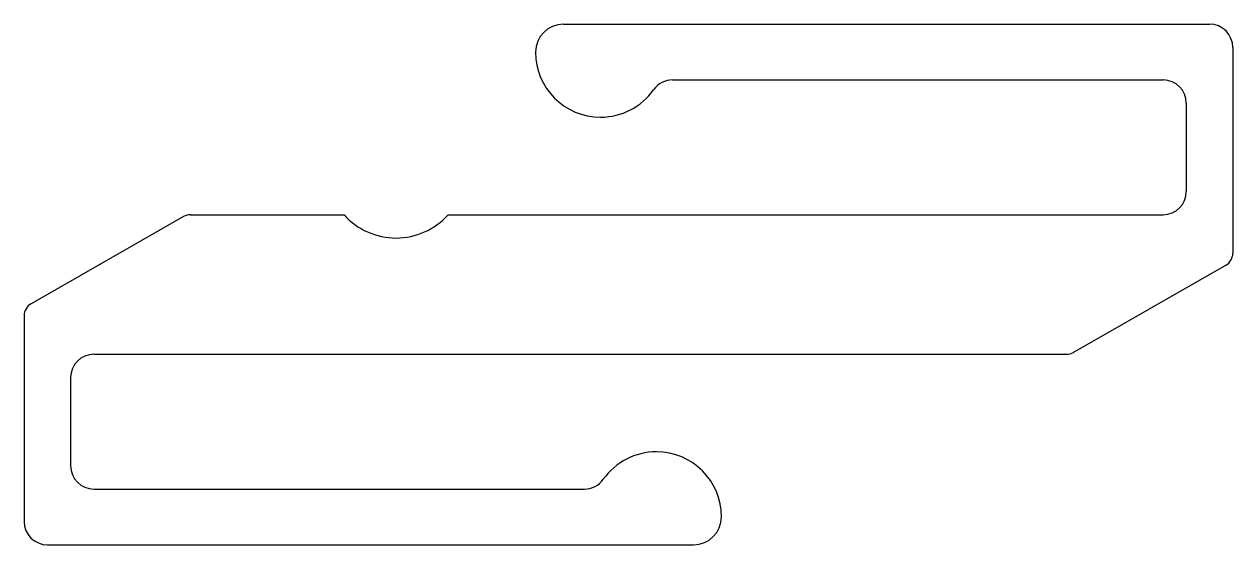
# Model space of a CAD drawing. Extents: x 710.9 to 736.9, y 669.4 to 680.6.
import ezdxf

# ---------------------------------------------------------------- set-up
doc = ezdxf.new("R2010")
doc.units = 0
doc.layers.get('0').update_dxf_attribs({"linetype": 'CONTINUOUS'})

msp = doc.modelspace()

# ---------------------------------------------------------------- linework, layer by layer
for p, q in [((722.479, 680.576), (736.379, 680.576)), ((736.879, 680.076), (736.879, 675.65)), ((724.828, 679.376), (735.379, 679.376)), ((735.879, 678.876), (735.879, 676.976)), ((714.31, 676.436), (711.03, 674.562)), ((714.459, 676.476), (717.761, 676.476)), ((719.997, 676.476), (735.379, 676.476)), ((733.448, 673.515), (736.728, 675.389)), ((710.879, 674.302), (710.879, 669.876)), ((712.379, 673.476), (733.3, 673.476)), ((711.879, 672.976), (711.879, 671.076)), ((712.379, 670.576), (722.93, 670.576)), ((711.379, 669.376), (725.279, 669.376))]:
    msp.add_line(p, q)
for centre, radius, start, end in [((722.479, 679.976), 0.6, 90, 180), ((736.379, 680.076), 0.5, 0, 90), ((723.279, 679.976), 1.4, 180, 270), ((723.279, 679.976), 1.4, 270, 324.6235), ((724.828, 678.876), 0.5, 90, 144.6235), ((735.379, 678.876), 0.5, 0, 90), ((735.379, 676.976), 0.5, 270, 0), ((714.459, 676.176), 0.3, 90, 119.7449), ((718.879, 677.476), 1.5, 221.8103, 270), ((718.879, 677.476), 1.5, 270, 318.1897), ((736.579, 675.65), 0.3, 299.7449, 0), ((711.179, 674.302), 0.3, 119.7449, 180), ((712.379, 672.976), 0.5, 90, 180), ((733.3, 673.776), 0.3, 270, 299.7449), ((724.479, 669.976), 1.4, 90, 144.6235), ((724.479, 669.976), 1.4, 0, 90), ((712.379, 671.076), 0.5, 180, 270), ((722.93, 671.076), 0.5, 270, 324.6235), ((711.379, 669.876), 0.5, 180, 270), ((725.279, 669.976), 0.6, 270, 0)]:
    msp.add_arc(centre, radius, start, end)

doc.saveas('drawing.dxf')
